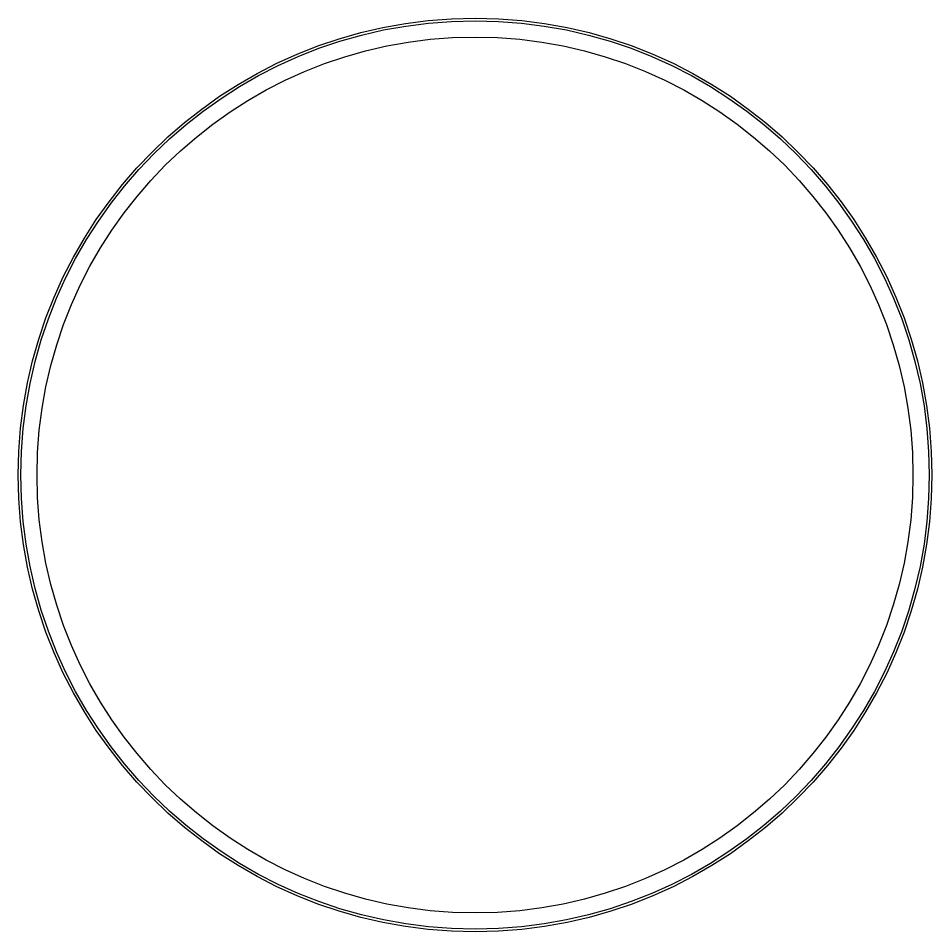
# Model space of a CAD drawing. Header units: millimetres. Extents: x 327.9 to 400.9, y 286.8 to 359.8.
import ezdxf

# ---------------------------------------------------------------- set-up
doc = ezdxf.new("R2010")
doc.units = ezdxf.units.MM
doc.layers.get('0').update_dxf_attribs({"linetype": 'CONTINUOUS'})

msp = doc.modelspace()

# ---------------------------------------------------------------- linework, layer by layer
for radius in [36.5, 36.3, 35]:
    msp.add_circle((364.357, 323.286), radius)

doc.saveas('drawing.dxf')
